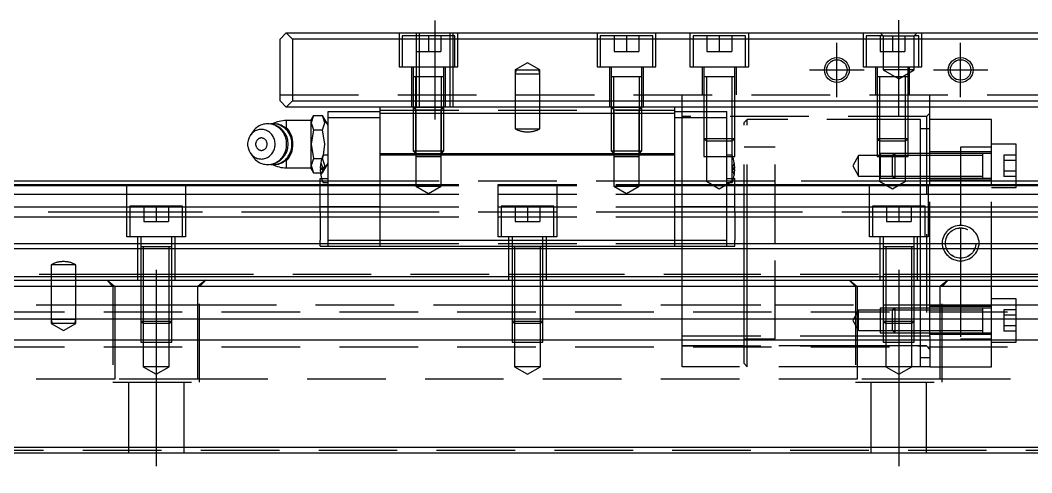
# Model space of a CAD drawing. Extents: x -11 to 991, y -337 to 120.
# Drawn here: x 238 to 401.5, y -313.3 to -240.1 of the extents above; entities that cross this region are included whole.
import ezdxf

# ---------------------------------------------------------------- set-up
doc = ezdxf.new("R2010")
doc.units = 0
doc.linetypes.add('CENTER', pattern=[50.8, 31.75, -6.35, 6.35, -6.35])
doc.linetypes.add('DASHED', pattern=[19.05, 12.7, -6.35])
doc.layers.get('0').update_dxf_attribs({"linetype": 'CONTINUOUS'})
doc.layers.add('CENTER', color=1, linetype='CENTER')

msp = doc.modelspace()

# ---------------------------------------------------------------- linework, layer by layer
at = {"color": 7, "linetype": 'CONTINUOUS'}
for p, q in [((281, -242.12), (280, -243.12)), ((280, -253.12), (280, -243.12)), ((281, -242.12), (479, -242.12)), ((282, -243.12), (281, -242.12)), ((282, -243.12), (282, -253.12)), ((478, -243.12), (282, -243.12)), ((306.5, -249.22), (301.5, -249.22)), ((381.5, -249.22), (376.5, -249.22)), ((280, -253.12), (281, -254.12)), ((281, -254.12), (282, -253.12)), ((282, -253.12), (478, -253.12)), ((479, -254.12), (281, -254.12)), ((287.77, -255.82), (287.77, -254.82)), ((287.77, -254.82), (296.2, -254.82)), ((296.2, -255.12), (296.2, -254.12)), ((343.8, -255.12), (343.8, -254.12)), ((343.8, -254.82), (352.23, -254.82)), ((345, -254.82), (345, -254.12)), ((352.23, -255.82), (352.23, -254.82)), ((385, -266.62), (385, -254.12)), ((285.04, -256.27), (281.04, -256.27)), ((281.04, -257.51), (281.04, -256.27)), ((285.4, -255.5), (285.04, -256.12)), ((285.4, -255.5), (285.04, -256.66)), ((285.04, -256.66), (285.04, -256.12)), ((285.04, -260.12), (285.04, -256.66)), ((285.04, -256.66), (285.4, -257.81)), ((285.4, -255.5), (285.4, -255.5)), ((285.4, -255.5), (286.87, -255.5)), ((287.22, -256.12), (286.87, -255.5)), ((287.22, -256.66), (286.87, -255.5)), ((286.87, -257.81), (287.22, -256.66)), ((287.77, -257.06), (287.22, -256.12)), ((287.77, -275.62), (287.77, -255.82)), ((287.77, -255.82), (296.2, -255.82)), ((296.2, -255.12), (343.8, -255.12)), ((296.2, -261.62), (296.2, -255.12)), ((343.8, -261.62), (343.8, -255.12)), ((343.8, -255.82), (352.23, -255.82)), ((352.23, -275.62), (352.23, -255.82)), ((395, -256.12), (385, -256.12)), ((395, -266.62), (395, -256.12)), ((275.56, -258.16), (275.2, -258.7)), ((275.56, -258.28), (275.43, -258.41)), ((275.71, -257.96), (275.56, -258.16)), ((275.69, -258.17), (275.56, -258.28)), ((275.84, -258.07), (275.69, -258.17)), ((275.88, -257.77), (275.71, -257.96)), ((275.99, -257.98), (275.84, -258.07)), ((276.05, -257.6), (275.88, -257.77)), ((276.15, -257.9), (275.99, -257.98)), ((276.24, -257.44), (276.05, -257.6)), ((276.31, -257.83), (276.15, -257.9)), ((276.44, -257.3), (276.24, -257.44)), ((276.48, -257.78), (276.31, -257.83)), ((276.64, -257.17), (276.44, -257.3)), ((276.65, -257.75), (276.48, -257.78)), ((276.86, -257.07), (276.64, -257.17)), ((276.82, -257.73), (276.65, -257.75)), ((277, -257.72), (276.82, -257.73)), ((277.08, -256.98), (276.86, -257.07)), ((277.17, -257.73), (277, -257.72)), ((277.31, -256.91), (277.08, -256.98)), ((277.34, -257.75), (277.17, -257.73)), ((277.55, -256.86), (277.31, -256.91)), ((277.51, -257.79), (277.34, -257.75)), ((277.68, -257.84), (277.51, -257.79)), ((277.78, -256.83), (277.55, -256.86)), ((277.84, -257.91), (277.68, -257.84)), ((278.02, -256.82), (277.78, -256.83)), ((278, -257.99), (277.84, -257.91)), ((278.15, -258.08), (278, -257.99)), ((278.26, -256.83), (278.02, -256.82)), ((278.29, -258.18), (278.15, -258.08)), ((278.5, -256.86), (278.26, -256.83)), ((278.43, -258.3), (278.29, -258.18)), ((278.56, -258.43), (278.43, -258.3)), ((278.88, -256.82), (278.47, -256.85)), ((278.73, -256.91), (278.5, -256.86)), ((278.96, -256.98), (278.73, -256.91)), ((279.12, -256.83), (278.88, -256.82)), ((279.03, -256.82), (278.88, -256.82)), ((279.19, -257.07), (278.96, -256.98)), ((279.27, -256.83), (279.03, -256.82)), ((279.36, -256.86), (279.12, -256.83)), ((279.4, -257.18), (279.19, -257.07)), ((279.51, -256.86), (279.27, -256.83)), ((279.59, -256.91), (279.36, -256.86)), ((279.61, -257.31), (279.4, -257.18)), ((279.74, -256.91), (279.51, -256.86)), ((279.82, -256.98), (279.59, -256.91)), ((279.81, -257.45), (279.61, -257.31)), ((279.97, -256.98), (279.74, -256.91)), ((280, -257.61), (279.81, -257.45)), ((280.04, -257.07), (279.82, -256.98)), ((280.2, -257.07), (279.97, -256.98)), ((280.17, -257.79), (280, -257.61)), ((280.26, -257.18), (280.04, -257.07)), ((280.34, -257.98), (280.17, -257.79)), ((280.42, -257.18), (280.2, -257.07)), ((280.47, -257.31), (280.26, -257.18)), ((280.28, -257.11), (281.04, -257.51)), ((280.49, -258.18), (280.34, -257.98)), ((280.62, -257.31), (280.42, -257.18)), ((280.67, -257.45), (280.47, -257.31)), ((280.62, -258.4), (280.49, -258.18)), ((280.82, -257.45), (280.62, -257.31)), ((280.86, -257.61), (280.67, -257.45)), ((281.01, -257.61), (280.82, -257.45)), ((281.03, -257.79), (280.86, -257.61)), ((281.19, -257.79), (281.01, -257.61)), ((281.2, -257.98), (281.03, -257.79)), ((281.35, -257.98), (281.19, -257.79)), ((281.34, -258.18), (281.2, -257.98)), ((281.48, -258.4), (281.34, -258.18)), ((281.5, -258.18), (281.35, -257.98)), ((281.63, -258.4), (281.5, -258.18)), ((285.4, -257.81), (285.04, -260.12)), ((285.4, -257.81), (286.87, -257.81)), ((287.22, -260.12), (286.87, -257.81)), ((274.8, -259.74), (274.77, -259.93)), ((274.77, -259.93), (274.77, -260.12)), ((274.83, -259.55), (274.8, -259.74)), ((274.88, -259.37), (274.83, -259.55)), ((274.94, -259.19), (274.88, -259.37)), ((275.02, -259.02), (274.94, -259.19)), ((275.1, -258.85), (275.02, -259.02)), ((275.2, -258.7), (275.1, -258.85)), ((275.31, -258.55), (275.2, -258.7)), ((275.43, -258.41), (275.31, -258.55)), ((276.09, -259.86), (276.08, -259.95)), ((276.12, -259.78), (276.09, -259.86)), ((276.15, -259.7), (276.12, -259.78)), ((276.19, -259.62), (276.15, -259.7)), ((276.23, -259.55), (276.19, -259.62)), ((276.28, -259.48), (276.23, -259.55)), ((276.33, -259.41), (276.28, -259.48)), ((276.39, -259.35), (276.33, -259.41)), ((276.46, -259.3), (276.39, -259.35)), ((276.52, -259.25), (276.46, -259.3)), ((276.59, -259.21), (276.52, -259.25)), ((276.67, -259.18), (276.59, -259.21)), ((276.75, -259.15), (276.67, -259.18)), ((276.82, -259.14), (276.75, -259.15)), ((276.9, -259.12), (276.82, -259.14)), ((276.99, -259.12), (276.9, -259.12)), ((277.07, -259.12), (276.99, -259.12)), ((277.15, -259.14), (277.07, -259.12)), ((277.22, -259.15), (277.15, -259.14)), ((277.3, -259.18), (277.22, -259.15)), ((277.38, -259.21), (277.3, -259.18)), ((277.45, -259.25), (277.38, -259.21)), ((277.52, -259.3), (277.45, -259.25)), ((277.58, -259.35), (277.52, -259.3)), ((277.64, -259.41), (277.58, -259.35)), ((277.69, -259.48), (277.64, -259.41)), ((277.74, -259.55), (277.69, -259.48)), ((277.79, -259.62), (277.74, -259.55)), ((277.82, -259.7), (277.79, -259.62)), ((277.85, -259.78), (277.82, -259.7)), ((277.88, -259.86), (277.85, -259.78)), ((277.9, -259.95), (277.88, -259.86)), ((278.67, -258.57), (278.56, -258.43)), ((278.78, -258.71), (278.67, -258.57)), ((278.88, -258.87), (278.78, -258.71)), ((278.96, -259.03), (278.88, -258.87)), ((279.03, -259.2), (278.96, -259.03)), ((279.09, -259.38), (279.03, -259.2)), ((279.14, -259.56), (279.09, -259.38)), ((279.18, -259.75), (279.14, -259.56)), ((279.2, -259.93), (279.18, -259.75)), ((279.2, -260.12), (279.2, -259.93)), ((280.74, -258.62), (280.62, -258.4)), ((280.84, -258.86), (280.74, -258.62)), ((280.92, -259.1), (280.84, -258.86)), ((280.98, -259.35), (280.92, -259.1)), ((281.03, -259.6), (280.98, -259.35)), ((281.06, -259.86), (281.03, -259.6)), ((281.07, -260.12), (281.06, -259.86)), ((281.59, -258.62), (281.48, -258.4)), ((281.69, -258.86), (281.59, -258.62)), ((281.75, -258.62), (281.63, -258.4)), ((281.78, -259.1), (281.69, -258.86)), ((281.85, -258.86), (281.75, -258.62)), ((281.84, -259.35), (281.78, -259.1)), ((281.89, -259.6), (281.84, -259.35)), ((281.93, -259.1), (281.85, -258.86)), ((281.92, -259.86), (281.89, -259.6)), ((281.93, -260.12), (281.92, -259.86)), ((282, -259.35), (281.93, -259.1)), ((282.04, -259.6), (282, -259.35)), ((282.07, -259.86), (282.04, -259.6)), ((282.08, -260.12), (282.07, -259.86)), ((274.77, -260.12), (274.77, -260.31)), ((274.77, -260.31), (274.8, -260.5)), ((274.8, -260.5), (274.83, -260.69)), ((274.83, -260.69), (274.88, -260.87)), ((274.88, -260.87), (274.94, -261.05)), ((274.94, -261.05), (275.02, -261.22)), ((275.02, -261.22), (275.1, -261.39)), ((275.1, -261.39), (275.2, -261.54)), ((275.2, -261.54), (275.31, -261.69)), ((275.2, -261.54), (275.56, -262.08)), ((276.08, -259.95), (276.06, -260.03)), ((276.06, -260.03), (276.06, -260.12)), ((276.06, -260.12), (276.06, -260.21)), ((276.06, -260.21), (276.08, -260.29)), ((276.08, -260.29), (276.09, -260.38)), ((276.09, -260.38), (276.12, -260.46)), ((276.12, -260.46), (276.15, -260.54)), ((276.15, -260.54), (276.19, -260.62)), ((276.19, -260.62), (276.23, -260.69)), ((276.23, -260.69), (276.28, -260.76)), ((276.28, -260.76), (276.33, -260.83)), ((276.33, -260.83), (276.39, -260.89)), ((276.39, -260.89), (276.46, -260.94)), ((276.46, -260.94), (276.52, -260.99)), ((276.52, -260.99), (276.59, -261.03)), ((276.59, -261.03), (276.67, -261.06)), ((276.67, -261.06), (276.75, -261.09)), ((276.75, -261.09), (276.82, -261.1)), ((276.82, -261.1), (276.9, -261.12)), ((276.9, -261.12), (276.99, -261.12)), ((276.99, -261.12), (277.07, -261.12)), ((277.07, -261.12), (277.15, -261.1)), ((277.15, -261.1), (277.22, -261.09)), ((277.22, -261.09), (277.3, -261.06)), ((277.3, -261.06), (277.38, -261.03)), ((277.38, -261.03), (277.45, -260.99)), ((277.45, -260.99), (277.52, -260.94)), ((277.52, -260.94), (277.58, -260.89)), ((277.58, -260.89), (277.64, -260.83)), ((277.64, -260.83), (277.69, -260.76)), ((277.69, -260.76), (277.74, -260.69)), ((277.74, -260.69), (277.79, -260.62)), ((277.79, -260.62), (277.82, -260.54)), ((277.82, -260.54), (277.85, -260.46)), ((277.85, -260.46), (277.88, -260.38)), ((277.88, -260.38), (277.9, -260.29)), ((277.91, -260.03), (277.9, -259.95)), ((277.9, -260.29), (277.91, -260.21)), ((277.91, -260.12), (277.91, -260.03)), ((277.91, -260.21), (277.91, -260.12)), ((278.67, -261.67), (278.78, -261.53)), ((278.78, -261.53), (278.88, -261.37)), ((278.88, -261.37), (278.96, -261.21)), ((278.96, -261.21), (279.03, -261.04)), ((279.03, -261.04), (279.09, -260.86)), ((279.09, -260.86), (279.14, -260.68)), ((279.14, -260.68), (279.18, -260.49)), ((279.18, -260.49), (279.2, -260.31)), ((279.2, -260.31), (279.2, -260.12)), ((280.74, -261.62), (280.84, -261.38)), ((280.84, -261.38), (280.92, -261.14)), ((280.92, -261.14), (280.98, -260.89)), ((280.98, -260.89), (281.03, -260.64)), ((281.03, -260.64), (281.06, -260.38)), ((281.06, -260.38), (281.07, -260.12)), ((281.59, -261.62), (281.69, -261.38)), ((281.69, -261.38), (281.78, -261.14)), ((281.75, -261.62), (281.85, -261.38)), ((281.78, -261.14), (281.84, -260.89)), ((281.84, -260.89), (281.89, -260.64)), ((281.85, -261.38), (281.93, -261.14)), ((281.89, -260.64), (281.92, -260.38)), ((281.92, -260.38), (281.93, -260.12)), ((281.93, -261.14), (282, -260.89)), ((282, -260.89), (282.04, -260.64)), ((282.04, -260.64), (282.07, -260.38)), ((282.07, -260.38), (282.08, -260.12)), ((285.04, -263.58), (285.04, -260.12)), ((285.04, -260.12), (285.4, -262.43)), ((287, -261.92), (287.22, -260.12)), ((399, -260.12), (395, -260.12)), ((399, -266.62), (399, -260.12)), ((275.31, -261.69), (275.43, -261.83)), ((275.43, -261.83), (275.56, -261.96)), ((275.56, -261.96), (275.69, -262.07)), ((275.56, -262.08), (275.71, -262.28)), ((275.69, -262.07), (275.84, -262.17)), ((275.71, -262.28), (275.88, -262.47)), ((275.84, -262.17), (275.99, -262.26)), ((275.88, -262.47), (276.05, -262.64)), ((275.99, -262.26), (276.15, -262.34)), ((276.05, -262.64), (276.24, -262.8)), ((276.15, -262.34), (276.31, -262.41)), ((276.24, -262.8), (276.44, -262.94)), ((276.31, -262.41), (276.48, -262.46)), ((276.44, -262.94), (276.64, -263.07)), ((276.48, -262.46), (276.65, -262.49)), ((276.64, -263.07), (276.86, -263.17)), ((276.65, -262.49), (276.82, -262.51)), ((276.82, -262.51), (277, -262.52)), ((276.86, -263.17), (277.08, -263.26)), ((277, -262.52), (277.17, -262.51)), ((277.17, -262.51), (277.34, -262.49)), ((277.34, -262.49), (277.51, -262.45)), ((277.51, -262.45), (277.68, -262.4)), ((277.68, -262.4), (277.84, -262.33)), ((277.84, -262.33), (278, -262.25)), ((278, -262.25), (278.15, -262.16)), ((278.15, -262.16), (278.29, -262.06)), ((278.29, -262.06), (278.43, -261.94)), ((278.43, -261.94), (278.56, -261.81)), ((278.56, -261.81), (278.67, -261.67)), ((278.96, -263.26), (279.19, -263.17)), ((279.19, -263.17), (279.4, -263.06)), ((279.4, -263.06), (279.61, -262.93)), ((279.61, -262.93), (279.81, -262.79)), ((279.81, -262.79), (280, -262.63)), ((279.82, -263.26), (280.04, -263.17)), ((279.97, -263.26), (280.2, -263.17)), ((280, -262.63), (280.17, -262.45)), ((280.04, -263.17), (280.26, -263.06)), ((280.17, -262.45), (280.34, -262.26)), ((280.2, -263.17), (280.42, -263.06)), ((280.26, -263.06), (280.47, -262.93)), ((281.04, -262.73), (280.28, -263.13)), ((280.34, -262.26), (280.49, -262.06)), ((280.42, -263.06), (280.62, -262.93)), ((280.47, -262.93), (280.67, -262.79)), ((280.49, -262.06), (280.62, -261.84)), ((280.62, -261.84), (280.74, -261.62)), ((280.62, -262.93), (280.82, -262.79)), ((280.67, -262.79), (280.86, -262.63)), ((280.82, -262.79), (281.01, -262.63)), ((280.86, -262.63), (281.03, -262.45)), ((281.01, -262.63), (281.19, -262.45)), ((281.03, -262.45), (281.2, -262.26)), ((281.04, -263.97), (281.04, -262.73)), ((281.19, -262.45), (281.35, -262.26)), ((281.2, -262.26), (281.34, -262.06)), ((281.34, -262.06), (281.48, -261.84)), ((281.35, -262.26), (281.5, -262.06)), ((281.48, -261.84), (281.59, -261.62)), ((281.5, -262.06), (281.63, -261.84)), ((281.63, -261.84), (281.75, -261.62)), ((285.4, -262.43), (285.04, -263.58)), ((285.4, -262.43), (286.74, -262.43)), ((287.77, -261.92), (286.99, -261.92)), ((296.2, -261.87), (296.2, -261.62)), ((296.2, -261.62), (343.8, -261.62)), ((296.2, -275.62), (296.2, -261.87)), ((296.2, -261.87), (343.8, -261.87)), ((343.8, -261.87), (343.8, -261.62)), ((343.8, -275.62), (343.8, -261.87)), ((353.01, -261.92), (352.23, -261.92)), ((393.6, -263.62), (393.6, -261.62)), ((393.6, -261.97), (393.6, -261.62)), ((277.08, -263.26), (277.31, -263.33)), ((277.31, -263.33), (277.55, -263.38)), ((277.55, -263.38), (277.78, -263.41)), ((277.78, -263.41), (278.02, -263.42)), ((278.02, -263.42), (278.26, -263.41)), ((278.26, -263.41), (278.5, -263.38)), ((278.47, -263.39), (278.88, -263.42)), ((278.5, -263.38), (278.73, -263.33)), ((278.73, -263.33), (278.96, -263.26)), ((278.88, -263.42), (279.12, -263.41)), ((278.88, -263.42), (279.03, -263.42)), ((279.03, -263.42), (279.27, -263.41)), ((279.12, -263.41), (279.36, -263.38)), ((279.27, -263.41), (279.51, -263.38)), ((279.36, -263.38), (279.59, -263.33)), ((279.51, -263.38), (279.74, -263.33)), ((279.59, -263.33), (279.82, -263.26)), ((279.74, -263.33), (279.97, -263.26)), ((281.04, -263.97), (285.04, -263.97)), ((285.04, -264.12), (285.04, -263.58)), ((285.04, -263.58), (285.4, -264.74)), ((285.04, -264.12), (285.4, -264.74)), ((285.4, -264.74), (285.4, -264.74)), ((285.4, -264.74), (286.53, -264.74)), ((286.5, -264.02), (286.58, -264.02)), ((286.58, -264.22), (286.5, -264.22)), ((286.58, -264.02), (286.58, -264.22)), ((353.42, -264.22), (353.42, -264.02)), ((353.42, -264.02), (353.5, -264.02)), ((353.5, -264.22), (353.42, -264.22)), ((286.5, -266.12), (28, -266.12)), ((286.5, -268.29), (286.5, -265.69)), ((286.5, -265.69), (286.71, -265.69)), ((286.99, -266.32), (287.77, -266.32)), ((352.23, -266.32), (353.01, -266.32)), ((353.29, -265.69), (353.5, -265.69)), ((353.5, -268.29), (353.5, -265.69)), ((393.6, -265.62), (393.6, -265.27)), ((406.5, -266.12), (399, -266.12)), ((0, -266.62), (286.5, -266.62)), ((0, -266.78), (286.5, -266.78)), ((353.5, -266.62), (406.5, -266.62)), ((353.5, -266.78), (406.5, -266.78)), ((0, -268.18), (286.5, -268.18)), ((286.5, -270.2), (286.5, -268.29)), ((353.5, -268.18), (406.5, -268.18)), ((353.5, -270.2), (353.5, -268.29)), ((0, -270.26), (286.5, -270.26)), ((286.5, -270.2), (287.77, -270.2)), ((286.5, -271.05), (286.5, -270.2)), ((286.5, -271.05), (286.5, -275.66)), ((286.5, -271.05), (287.77, -271.05)), ((352.23, -270.2), (353.5, -270.2)), ((352.23, -271.05), (353.5, -271.05)), ((353.5, -271.05), (353.5, -270.2)), ((353.5, -270.26), (406.5, -270.26)), ((353.5, -271.05), (353.5, -275.66)), ((0, -271.88), (286.5, -271.88)), ((353.5, -271.88), (406.5, -271.88)), ((0, -276.17), (286.5, -276.17)), ((286.5, -276.62), (286.5, -275.66)), ((287.77, -276.62), (287.77, -275.62)), ((287.77, -275.62), (296.2, -275.62)), ((296.2, -276.62), (296.2, -275.62)), ((296.2, -275.62), (343.8, -275.62)), ((343.8, -275.62), (352.23, -275.62)), ((343.8, -276.62), (343.8, -275.62)), ((352.23, -276.62), (352.23, -275.62)), ((353.5, -276.62), (353.5, -275.66)), ((353.5, -276.17), (406.5, -276.17)), ((0, -277.02), (760, -277.02)), ((286.5, -276.62), (287.77, -276.62)), ((287.77, -276.62), (296.2, -276.62)), ((296.2, -276.62), (343.8, -276.62)), ((322.5, -276.72), (317.5, -276.72)), ((343.8, -276.62), (352.23, -276.62)), ((352.23, -276.62), (353.5, -276.62)), ((382.5, -276.72), (377.5, -276.72)), ((382.5, -276.72), (377.5, -276.72)), ((0, -281.52), (760, -281.52)), ((1, -282.12), (759, -282.12)), ((758, -283.12), (2, -283.12)), ((393.6, -288.62), (393.6, -286.62)), ((393.6, -286.97), (393.6, -286.62)), ((758, -288.42), (2, -288.42)), ((393.6, -290.62), (393.6, -290.27)), ((758, -291.82), (2, -291.82)), ((759, -310.12), (1, -310.12)), ((2, -309.12), (758, -309.12))]:
    msp.add_line(p, q, dxfattribs=at)
at = {"color": 3, "linetype": 'DASHED'}
for p, q in [((299.25, -242.12), (299.25, -247.62)), ((299.75, -242.62), (299.75, -247.62)), ((308.25, -242.62), (299.75, -242.62)), ((302, -242.12), (302, -242.62)), ((302, -242.62), (302, -245.12)), ((302.5, -242.12), (302.5, -254.12)), ((304, -242.62), (304, -245.12)), ((306, -242.62), (306, -245.12)), ((307.5, -254.12), (307.5, -242.12)), ((308, -242.62), (308, -242.12)), ((308, -247.62), (308, -242.62)), ((308.25, -247.62), (308.25, -242.62)), ((308.75, -247.62), (308.75, -242.12)), ((331.25, -242.12), (331.25, -247.62)), ((331.75, -242.62), (331.75, -247.62)), ((340.25, -242.62), (331.75, -242.62)), ((334, -242.62), (334, -245.12)), ((336, -242.62), (336, -245.12)), ((338, -242.62), (338, -245.12)), ((340.25, -247.62), (340.25, -242.62)), ((340.75, -247.62), (340.75, -242.12)), ((346.25, -242.12), (346.25, -247.62)), ((346.75, -242.62), (346.75, -247.62)), ((355.25, -242.62), (346.75, -242.62)), ((349, -242.62), (349, -245.12)), ((351, -242.62), (351, -245.12)), ((353, -242.62), (353, -245.12)), ((355.25, -247.62), (355.25, -242.62)), ((355.75, -247.62), (355.75, -242.12)), ((374.25, -242.12), (374.25, -247.62)), ((374.75, -242.62), (374.75, -247.62)), ((377.5, -242.62), (374.75, -242.62)), ((377, -242.12), (377.5, -242.62)), ((377, -242.62), (377, -245.12)), ((377.5, -242.62), (377.5, -248.12)), ((377.5, -242.62), (382.5, -242.62)), ((379, -242.62), (379, -245.12)), ((381, -242.62), (381, -245.12)), ((382.5, -242.62), (383, -242.12)), ((382.5, -248.12), (382.5, -242.62)), ((383.25, -242.62), (382.5, -242.62)), ((383.25, -247.62), (383.25, -242.62)), ((383.75, -247.62), (383.75, -242.12)), ((302, -245.12), (302, -247.62)), ((302, -245.12), (304, -245.12)), ((304, -245.12), (306, -245.12)), ((334, -245.12), (336, -245.12)), ((336, -245.12), (338, -245.12)), ((349, -245.12), (351, -245.12)), ((351, -245.12), (353, -245.12)), ((377, -245.12), (379, -245.12)), ((379, -245.12), (381, -245.12)), ((299.25, -247.62), (308.75, -247.62)), ((301.25, -247.62), (301.25, -254.12)), ((301.5, -247.62), (301.5, -249.22)), ((302, -247.62), (302, -249.22)), ((306.5, -249.22), (306.5, -247.62)), ((306.75, -254.12), (306.75, -247.62)), ((308, -254.12), (308, -247.62)), ((320, -246.97), (318, -248.12)), ((318, -248.12), (318, -248.75)), ((318.17, -248.12), (318, -248.75)), ((318, -248.12), (320, -248.12)), ((322, -248.12), (320, -246.97)), ((320, -248.12), (322, -248.12)), ((322, -248.75), (321.83, -248.12)), ((322, -248.75), (322, -248.12)), ((331.25, -247.62), (340.75, -247.62)), ((333.25, -247.62), (333.25, -254.12)), ((333.5, -247.62), (333.5, -249.22)), ((338.5, -249.22), (338.5, -247.62)), ((338.75, -254.12), (338.75, -247.62)), ((346.25, -247.62), (355.75, -247.62)), ((348.25, -247.62), (348.25, -252.12)), ((348.5, -247.62), (348.5, -249.22)), ((353.5, -249.22), (353.5, -247.62)), ((353.75, -252.12), (353.75, -247.62)), ((374.25, -247.62), (383.75, -247.62)), ((376.25, -247.62), (376.25, -252.12)), ((376.5, -247.62), (376.5, -249.22)), ((377.5, -248.12), (380, -249.56)), ((382.5, -248.12), (377.5, -248.12)), ((380, -249.56), (382.5, -248.12)), ((381.5, -249.22), (381.5, -247.62)), ((381.75, -252.12), (381.75, -247.62)), ((301.5, -249.22), (301.5, -249.23)), ((301.5, -249.22), (301.5, -254.12)), ((301.5, -249.22), (301.5, -249.22)), ((306.5, -249.22), (301.5, -249.22)), ((301.9, -249.22), (301.9, -254.12)), ((302, -249.22), (302, -254.12)), ((306.1, -254.12), (306.1, -249.22)), ((306.5, -249.23), (306.5, -249.22)), ((306.5, -249.22), (306.5, -249.22)), ((306.5, -254.12), (306.5, -249.22)), ((318, -248.75), (318, -254.12)), ((318, -248.75), (322, -248.75)), ((322, -254.12), (322, -248.75)), ((333.5, -249.22), (333.5, -249.23)), ((333.5, -249.22), (333.5, -254.12)), ((333.5, -249.22), (333.5, -249.22)), ((338.5, -249.22), (333.5, -249.22)), ((338.5, -249.22), (333.5, -249.22)), ((338.5, -249.22), (333.5, -249.22)), ((333.9, -249.22), (333.9, -254.12)), ((338.1, -254.12), (338.1, -249.22)), ((338.5, -249.23), (338.5, -249.22)), ((338.5, -249.22), (338.5, -249.22)), ((338.5, -254.12), (338.5, -249.22)), ((348.5, -249.22), (348.5, -252.12)), ((348.5, -249.22), (348.5, -249.22)), ((348.5, -249.22), (348.5, -249.23)), ((353.5, -249.22), (348.5, -249.22)), ((353.5, -249.22), (348.5, -249.22)), ((348.9, -249.22), (348.9, -252.12)), ((353.1, -252.12), (353.1, -249.22)), ((353.5, -249.22), (353.5, -249.22)), ((353.5, -252.12), (353.5, -249.22)), ((353.5, -249.23), (353.5, -249.22)), ((376.5, -249.22), (376.5, -252.12)), ((376.5, -249.22), (376.5, -249.22)), ((376.5, -249.22), (376.5, -249.23)), ((381.5, -249.22), (376.5, -249.22)), ((376.9, -249.22), (376.9, -252.12)), ((381.1, -252.12), (381.1, -249.22)), ((381.5, -249.22), (381.5, -249.22)), ((381.5, -252.12), (381.5, -249.22)), ((381.5, -249.23), (381.5, -249.22)), ((280, -252.12), (480, -252.12)), ((345, -254.12), (345, -252.12)), ((348.5, -252.12), (348.5, -254.12)), ((348.5, -252.12), (348.5, -254.12)), ((348.9, -252.12), (348.9, -254.12)), ((353.1, -259.62), (353.1, -252.12)), ((353.5, -259.22), (353.5, -252.12)), ((353.5, -259.22), (353.5, -252.12)), ((376.5, -252.12), (376.5, -259.22)), ((376.5, -252.12), (376.5, -259.22)), ((376.9, -252.12), (376.9, -259.62)), ((381.1, -254.12), (381.1, -252.12)), ((381.5, -254.12), (381.5, -252.12)), ((381.5, -254.12), (381.5, -252.12)), ((385, -254.12), (385, -252.12)), ((296.2, -254.62), (343.8, -254.62)), ((301.5, -254.12), (301.94, -254.56)), ((301.5, -254.12), (301.5, -261.22)), ((301.5, -254.12), (306.5, -254.12)), ((301.9, -254.12), (301.9, -261.62)), ((301.94, -254.56), (301.94, -262.12)), ((301.94, -254.56), (306.06, -254.56)), ((306.06, -254.56), (306.5, -254.12)), ((306.06, -262.12), (306.06, -254.56)), ((306.1, -261.62), (306.1, -254.12)), ((306.5, -261.22), (306.5, -254.12)), ((318, -254.12), (318, -257.62)), ((322, -257.62), (322, -254.12)), ((333.5, -254.12), (333.94, -254.56)), ((333.5, -254.12), (333.5, -261.22)), ((333.5, -254.12), (338.5, -254.12)), ((333.9, -254.12), (333.9, -261.62)), ((333.94, -254.56), (333.94, -262.12)), ((333.94, -254.56), (338.06, -254.56)), ((338.06, -254.56), (338.5, -254.12)), ((338.06, -262.12), (338.06, -254.56)), ((338.1, -261.62), (338.1, -254.12)), ((338.5, -261.22), (338.5, -254.12)), ((345, -266.62), (345, -254.82)), ((348.5, -254.12), (348.5, -254.82)), ((348.5, -254.12), (348.5, -254.82)), ((348.5, -254.82), (348.5, -259.22)), ((348.5, -254.82), (348.5, -259.22)), ((348.9, -254.12), (348.9, -254.82)), ((348.9, -254.82), (348.9, -259.62)), ((381.1, -259.62), (381.1, -254.12)), ((381.5, -259.22), (381.5, -254.12)), ((381.5, -259.22), (381.5, -254.12)), ((285.04, -256.66), (285.4, -255.5)), ((286.87, -255.5), (287.22, -256.66)), ((384.5, -255.62), (345, -255.62)), ((355.5, -256.12), (355, -256.62)), ((355, -276.12), (355, -256.62)), ((381.1, -256.12), (355.5, -256.12)), ((355.5, -276.12), (355.5, -256.12)), ((381.5, -256.12), (381.1, -256.12)), ((383.5, -256.12), (381.5, -256.12)), ((383.5, -261.62), (383.5, -256.12)), ((385, -255.12), (384.5, -255.62)), ((384.5, -255.62), (384.5, -292.74)), ((318, -257.62), (322, -257.62)), ((319.94, -258.12), (320.06, -258.12)), ((385, -257.62), (383.5, -257.62)), ((348.5, -259.22), (348.9, -259.62)), ((348.5, -259.22), (348.5, -262.12)), ((348.5, -259.22), (353.5, -259.22)), ((348.9, -259.62), (348.9, -262.12)), ((353.1, -259.62), (348.9, -259.62)), ((353.1, -259.62), (353.5, -259.22)), ((353.1, -262.12), (353.1, -259.62)), ((353.5, -262.12), (353.5, -259.22)), ((376.5, -259.22), (376.9, -259.62)), ((376.5, -259.22), (376.5, -262.12)), ((376.5, -259.22), (381.5, -259.22)), ((376.9, -259.62), (376.9, -262.12)), ((381.1, -259.62), (376.9, -259.62)), ((381.1, -259.62), (381.5, -259.22)), ((381.1, -262.12), (381.1, -259.62)), ((381.5, -262.12), (381.5, -259.22)), ((301.5, -261.22), (301.9, -261.62)), ((301.5, -261.22), (306.5, -261.22)), ((306.1, -261.62), (306.5, -261.22)), ((333.5, -261.22), (333.9, -261.62)), ((333.5, -261.22), (338.5, -261.22)), ((338.1, -261.62), (338.5, -261.22)), ((360, -260.62), (355, -260.62)), ((360, -276.12), (360, -260.62)), ((395, -261.37), (385, -261.37)), ((395, -260.62), (390, -260.62)), ((390, -260.62), (390, -273.66)), ((286.58, -263.12), (286.9, -264.02)), ((286.58, -263.12), (286.58, -263.12)), ((286.58, -263.12), (286.58, -263.12)), ((286.58, -263.12), (286.58, -263.12)), ((286.58, -263.12), (286.58, -263.12)), ((286.74, -262.43), (286.87, -262.43)), ((286.87, -262.43), (287, -261.92)), ((287.22, -263.58), (286.87, -262.43)), ((287.22, -264.12), (287.77, -263.18)), ((301.93, -262.12), (301.93, -266.92)), ((301.93, -262.12), (306.07, -262.12)), ((306.07, -266.92), (306.07, -262.12)), ((333.93, -262.12), (333.93, -266.92)), ((333.93, -262.12), (338.07, -262.12)), ((338.07, -266.92), (338.07, -262.12)), ((348.5, -262.12), (353.5, -262.12)), ((348.9, -262.12), (348.9, -266.12)), ((353.1, -266.12), (353.1, -262.12)), ((353.42, -263.12), (353.1, -264.02)), ((353.42, -263.12), (353.42, -263.12)), ((353.42, -263.12), (353.42, -263.12)), ((373.5, -261.97), (372.55, -263.62)), ((377, -261.97), (373.5, -261.97)), ((373.5, -265.27), (373.5, -261.97)), ((376.5, -262.12), (381.5, -262.12)), ((376.9, -262.12), (376.9, -266.12)), ((379.35, -261.62), (377, -261.62)), ((377, -261.62), (377, -265.62)), ((379, -261.97), (377, -261.97)), ((379.35, -261.62), (379, -261.97)), ((381.5, -261.97), (379, -261.97)), ((379, -262.12), (379, -261.97)), ((379, -265.27), (379, -262.12)), ((381.5, -261.62), (379.35, -261.62)), ((381.5, -261.62), (379.35, -261.62)), ((379.35, -261.62), (379.35, -262.12)), ((379.35, -262.12), (379.35, -265.62)), ((381.1, -266.12), (381.1, -262.12)), ((385, -261.62), (381.5, -261.62)), ((385, -261.62), (381.5, -261.62)), ((385, -261.97), (381.5, -261.97)), ((383.5, -261.97), (383.5, -261.62)), ((383.5, -265.27), (383.5, -261.97)), ((393.6, -261.62), (385, -261.62)), ((393.6, -261.97), (385, -261.97)), ((395, -261.62), (393.59, -261.62)), ((393.6, -265.62), (393.6, -261.62)), ((393.6, -265.27), (393.6, -261.97)), ((399, -261.89), (397, -261.89)), ((397, -261.89), (397, -262.75)), ((399, -262.75), (397, -262.75)), ((397, -262.75), (397, -264.49)), ((285.4, -264.74), (285.04, -263.58)), ((286.53, -264.74), (286.87, -264.74)), ((286.9, -264.02), (286.58, -264.02)), ((286.9, -264.22), (286.58, -265.12)), ((286.9, -264.22), (286.58, -264.22)), ((287.22, -263.58), (286.87, -264.74)), ((286.87, -264.74), (287.22, -263.58)), ((286.87, -264.74), (287.22, -264.12)), ((286.9, -264.02), (286.94, -264.12)), ((286.9, -264.22), (286.94, -264.12)), ((353.1, -264.02), (353.06, -264.12)), ((353.1, -264.22), (353.06, -264.12)), ((353.42, -264.02), (353.1, -264.02)), ((353.1, -264.22), (353.42, -265.12)), ((353.42, -264.22), (353.1, -264.22)), ((372.55, -263.62), (373.5, -265.27)), ((399, -264.49), (397, -264.49)), ((397, -264.49), (397, -265.35)), ((286.84, -266.12), (286.5, -266.12)), ((286.58, -265.12), (286.58, -265.12)), ((286.58, -265.12), (286.58, -265.12)), ((286.71, -265.69), (287.77, -265.69)), ((287.77, -266.12), (286.84, -266.12)), ((296.2, -266.12), (287.77, -266.12)), ((343.8, -266.12), (296.2, -266.12)), ((345, -266.12), (343.8, -266.12)), ((348.9, -266.12), (345, -266.12)), ((348.9, -266.12), (351, -267.33)), ((353.1, -266.12), (348.9, -266.12)), ((351, -267.33), (353.1, -266.12)), ((352.23, -265.69), (353.29, -265.69)), ((360, -266.12), (353.1, -266.12)), ((353.42, -265.12), (353.42, -265.12)), ((353.42, -265.12), (353.42, -265.12)), ((376.9, -266.12), (360, -266.12)), ((373.5, -265.27), (377, -265.27)), ((376.9, -266.12), (379, -267.33)), ((381.1, -266.12), (376.9, -266.12)), ((377, -265.27), (379, -265.27)), ((377, -265.62), (379.35, -265.62)), ((379, -265.27), (379.35, -265.62)), ((379, -265.27), (385, -265.27)), ((379, -267.33), (381.1, -266.12)), ((379.35, -265.62), (385, -265.62)), ((379.35, -265.62), (385, -265.62)), ((383.5, -266.12), (381.1, -266.12)), ((383.5, -265.62), (383.5, -265.27)), ((383.5, -266.62), (383.5, -265.62)), ((385, -266.12), (383.5, -266.12)), ((385, -265.27), (393.6, -265.27)), ((385, -265.62), (393.6, -265.62)), ((385, -265.87), (395, -265.87)), ((390, -266.12), (385, -266.12)), ((395, -266.12), (390, -266.12)), ((393.59, -265.62), (393.6, -265.62)), ((393.6, -265.62), (395, -265.62)), ((393.6, -265.62), (393.6, -265.62)), ((399, -266.12), (395, -266.12)), ((399, -265.35), (397, -265.35)), ((255.25, -275.12), (255.25, -266.62)), ((264.75, -266.62), (264.75, -275.12)), ((286.5, -266.62), (287.77, -266.62)), ((286.5, -266.78), (287.77, -266.78)), ((287.77, -266.62), (296.2, -266.62)), ((287.77, -266.78), (296.2, -266.78)), ((296.2, -266.62), (343.8, -266.62)), ((296.2, -266.78), (343.8, -266.78)), ((301.93, -266.92), (304, -268.11)), ((301.93, -266.92), (306.07, -266.92)), ((304, -268.11), (306.07, -266.92)), ((315.25, -275.12), (315.25, -266.62)), ((324.75, -266.62), (324.75, -275.12)), ((333.93, -266.92), (336, -268.11)), ((333.93, -266.92), (338.07, -266.92)), ((336, -268.11), (338.07, -266.92)), ((343.8, -266.62), (352.23, -266.62)), ((343.8, -266.78), (352.23, -266.78)), ((345, -276.62), (345, -266.62)), ((352.23, -266.62), (353.5, -266.62)), ((352.23, -266.78), (353.5, -266.78)), ((375.25, -275.12), (375.25, -266.62)), ((383.5, -270.12), (383.5, -266.62)), ((384.75, -266.62), (384.75, -275.12)), ((385, -282.12), (385, -266.62)), ((395, -282.12), (395, -266.62)), ((395, -267.12), (399, -267.12)), ((399, -267.12), (399, -266.62)), ((286.5, -268.18), (287.77, -268.18)), ((287.77, -268.18), (296.2, -268.18)), ((296.2, -268.18), (343.8, -268.18)), ((343.8, -268.18), (352.23, -268.18)), ((352.23, -268.18), (353.5, -268.18)), ((255.25, -271.12), (204.75, -271.12)), ((255.75, -271.12), (255.25, -271.12)), ((255.75, -270.12), (255.75, -275.12)), ((264.25, -270.12), (255.75, -270.12)), ((264.25, -271.12), (255.75, -271.12)), ((258, -270.12), (258, -272.62)), ((260, -270.12), (260, -272.62)), ((262, -270.12), (262, -272.62)), ((264.25, -275.12), (264.25, -270.12)), ((264.75, -271.12), (264.25, -271.12)), ((286.5, -271.12), (264.75, -271.12)), ((286.5, -270.26), (287.77, -270.26)), ((287.77, -271.12), (286.5, -271.12)), ((287.77, -270.2), (296.2, -270.2)), ((287.77, -270.26), (296.2, -270.26)), ((287.77, -271.05), (296.2, -271.05)), ((296.2, -271.12), (287.77, -271.12)), ((296.2, -270.26), (343.8, -270.26)), ((343.8, -271.12), (296.2, -271.12)), ((315.75, -270.12), (315.75, -275.12)), ((324.25, -270.12), (315.75, -270.12)), ((318, -270.12), (318, -272.62)), ((320, -270.12), (320, -272.62)), ((322, -270.12), (322, -272.62)), ((324.25, -275.12), (324.25, -270.12)), ((343.8, -270.2), (352.23, -270.2)), ((343.8, -270.26), (352.23, -270.26)), ((343.8, -271.05), (352.23, -271.05)), ((345, -271.12), (343.8, -271.12)), ((383.5, -271.12), (345, -271.12)), ((352.23, -270.26), (353.5, -270.26)), ((375.75, -270.12), (375.75, -275.12)), ((384.25, -270.12), (375.75, -270.12)), ((378, -270.12), (378, -272.62)), ((380, -270.12), (380, -272.62)), ((382, -270.12), (382, -272.62)), ((383.5, -275.12), (383.5, -270.12)), ((384.25, -271.12), (383.5, -271.12)), ((384.25, -275.12), (384.25, -270.12)), ((384.75, -271.12), (384.25, -271.12)), ((385, -271.12), (384.75, -271.12)), ((395, -271.12), (385, -271.12)), ((406.5, -271.12), (395, -271.12)), ((258, -272.62), (260, -272.62)), ((260, -272.62), (262, -272.62)), ((286.5, -271.88), (287.77, -271.88)), ((287.77, -271.88), (296.2, -271.88)), ((296.2, -271.88), (343.8, -271.88)), ((318, -272.62), (320, -272.62)), ((320, -272.62), (322, -272.62)), ((343.8, -271.88), (352.23, -271.88)), ((352.23, -271.88), (353.5, -271.88)), ((378, -272.62), (380, -272.62)), ((380, -272.62), (382, -272.62)), ((390, -273.67), (390, -278.57)), ((264.75, -275.12), (255.25, -275.12)), ((257, -282.12), (257, -275.12)), ((257.5, -275.12), (257.5, -276.72)), ((262.5, -276.72), (262.5, -275.12)), ((263, -275.12), (263, -282.12)), ((286.5, -276.17), (287.77, -276.17)), ((287.77, -276.17), (296.2, -276.17)), ((296.2, -276.17), (343.8, -276.17)), ((324.75, -275.12), (315.25, -275.12)), ((317, -276.62), (317, -275.12)), ((317.5, -275.12), (317.5, -276.62)), ((322.5, -276.62), (322.5, -275.12)), ((323, -275.12), (323, -276.62)), ((343.8, -276.17), (352.23, -276.17)), ((352.23, -276.17), (353.5, -276.17)), ((355, -288.42), (355, -276.12)), ((355.5, -288.42), (355.5, -276.12)), ((360, -291.62), (360, -276.12)), ((384.75, -275.12), (375.25, -275.12)), ((377, -282.12), (377, -275.12)), ((377.5, -275.12), (377.5, -276.72)), ((382.5, -276.72), (382.5, -275.12)), ((383, -275.12), (383, -282.12)), ((383.5, -282.12), (383.5, -275.12)), ((257.5, -276.71), (257.5, -276.72)), ((257.5, -276.72), (257.5, -282.12)), ((257.5, -276.72), (257.5, -276.72)), ((262.5, -276.72), (257.5, -276.72)), ((257.9, -276.72), (257.9, -282.12)), ((262.1, -282.12), (262.1, -276.72)), ((262.5, -276.72), (262.5, -276.71)), ((262.5, -282.12), (262.5, -276.72)), ((262.5, -276.72), (262.5, -276.72)), ((317, -282.12), (317, -276.62)), ((317.5, -276.62), (317.5, -276.72)), ((317.5, -276.71), (317.5, -276.72)), ((317.5, -276.72), (317.5, -276.72)), ((317.5, -276.72), (317.5, -282.12)), ((322.5, -276.72), (317.5, -276.72)), ((317.9, -276.72), (317.9, -282.12)), ((322.1, -282.12), (322.1, -276.72)), ((322.5, -276.72), (322.5, -276.62)), ((322.5, -276.72), (322.5, -276.71)), ((322.5, -276.72), (322.5, -276.72)), ((322.5, -282.12), (322.5, -276.72)), ((323, -276.62), (323, -282.12)), ((345, -282.12), (345, -276.62)), ((377.5, -276.71), (377.5, -276.72)), ((377.5, -276.72), (377.5, -276.72)), ((377.5, -276.72), (377.5, -282.12)), ((377.9, -276.72), (377.9, -282.12)), ((382.1, -282.12), (382.1, -276.72)), ((382.5, -276.72), (382.5, -276.71)), ((382.5, -276.72), (382.5, -276.72)), ((382.5, -282.12), (382.5, -276.72)), ((245.06, -279.12), (244.94, -279.12)), ((390, -278.58), (390, -291.62)), ((203, -281.12), (243, -281.12)), ((243, -279.62), (243, -282.12)), ((247, -279.62), (243, -279.62)), ((243, -281.12), (247, -281.12)), ((247, -282.12), (247, -279.62)), ((247, -281.12), (257, -281.12)), ((257, -281.12), (257.5, -281.12)), ((257.5, -281.12), (257.9, -281.12)), ((257.9, -281.12), (262.1, -281.12)), ((262.1, -281.12), (262.5, -281.12)), ((262.5, -281.12), (263, -281.12)), ((263, -281.12), (317, -281.12)), ((317, -281.12), (317.5, -281.12)), ((317.5, -281.12), (317.9, -281.12)), ((317.9, -281.12), (322.1, -281.12)), ((322.1, -281.12), (322.5, -281.12)), ((322.5, -281.12), (323, -281.12)), ((323, -281.12), (345, -281.12)), ((345, -281.12), (377.5, -281.12)), ((377.5, -281.12), (377.9, -281.12)), ((377.9, -281.12), (382.1, -281.12)), ((382.1, -281.12), (382.5, -281.12)), ((382.5, -281.12), (383, -281.12)), ((383, -281.12), (383.5, -281.12)), ((383.5, -281.12), (385, -281.12)), ((385, -281.12), (395, -281.12)), ((395, -281.12), (437, -281.12)), ((243, -282.12), (243, -288.42)), ((247, -288.42), (247, -282.12)), ((252, -282.12), (253, -283.12)), ((252.06, -282.12), (253.29, -283.12)), ((257.5, -282.12), (257.5, -288.42)), ((257.5, -282.12), (257.5, -288.42)), ((257.9, -282.12), (257.9, -288.42)), ((262.1, -288.42), (262.1, -282.12)), ((262.5, -288.42), (262.5, -282.12)), ((262.5, -288.42), (262.5, -282.12)), ((267.94, -282.12), (266.71, -283.12)), ((267, -283.12), (268, -282.12)), ((317.5, -282.12), (317.5, -288.42)), ((317.5, -282.12), (317.5, -288.42)), ((317.9, -282.12), (317.9, -288.42)), ((322.1, -288.42), (322.1, -282.12)), ((322.5, -288.42), (322.5, -282.12)), ((322.5, -288.42), (322.5, -282.12)), ((345, -288.42), (345, -282.12)), ((372, -282.12), (373, -283.12)), ((372.06, -282.12), (373.29, -283.12)), ((377.5, -282.12), (377.5, -288.42)), ((377.5, -282.12), (377.5, -288.42)), ((377.9, -282.12), (377.9, -288.42)), ((382.1, -288.42), (382.1, -282.12)), ((382.5, -288.42), (382.5, -282.12)), ((382.5, -288.42), (382.5, -282.12)), ((383.5, -286.62), (383.5, -282.12)), ((385, -288.42), (385, -282.12)), ((387.94, -282.12), (386.71, -283.12)), ((387, -283.12), (388, -282.12)), ((395, -288.42), (395, -282.12)), ((253, -283.12), (253, -298.62)), ((253.29, -283.12), (253.29, -288.42)), ((266.71, -288.42), (266.71, -283.12)), ((267, -298.62), (267, -283.12)), ((373, -283.12), (373, -298.62)), ((373.29, -283.12), (373.29, -288.42)), ((386.71, -288.42), (386.71, -283.12)), ((387, -298.62), (387, -283.12)), ((399, -285.12), (395, -285.12)), ((399, -288.42), (399, -285.12)), ((759.5, -287.27), (0.5, -287.27)), ((202.5, -286.12), (243, -286.12)), ((243, -286.12), (247, -286.12)), ((247, -286.12), (253.29, -286.12)), ((253.29, -286.12), (257.5, -286.12)), ((257.5, -286.12), (257.9, -286.12)), ((257.9, -286.12), (262.1, -286.12)), ((262.1, -286.12), (262.5, -286.12)), ((262.5, -286.12), (266.71, -286.12)), ((266.71, -286.12), (317.5, -286.12)), ((317.5, -286.12), (317.9, -286.12)), ((317.9, -286.12), (322.1, -286.12)), ((322.1, -286.12), (322.5, -286.12)), ((322.5, -286.12), (345, -286.12)), ((345, -286.12), (360, -286.12)), ((360, -286.12), (377.5, -286.12)), ((373.5, -286.97), (372.55, -288.62)), ((377, -286.97), (373.5, -286.97)), ((373.5, -290.27), (373.5, -286.97)), ((377.5, -286.62), (377, -286.62)), ((377, -286.62), (377, -288.42)), ((379, -286.97), (377, -286.97)), ((377.5, -286.12), (377.9, -286.12)), ((377.9, -286.62), (377.5, -286.62)), ((377.9, -286.12), (382.1, -286.12)), ((379.35, -286.62), (377.9, -286.62)), ((379.35, -286.62), (379, -286.97)), ((382.1, -286.97), (379, -286.97)), ((379, -288.42), (379, -286.97)), ((382.1, -286.62), (379.35, -286.62)), ((382.1, -286.62), (379.35, -286.62)), ((379.35, -286.62), (379.35, -288.42)), ((382.1, -286.12), (382.5, -286.12)), ((382.5, -286.62), (382.1, -286.62)), ((382.5, -286.62), (382.1, -286.62)), ((382.5, -286.97), (382.1, -286.97)), ((382.5, -286.12), (383.5, -286.12)), ((385, -286.62), (382.5, -286.62)), ((385, -286.62), (382.5, -286.62)), ((385, -286.97), (382.5, -286.97)), ((383.5, -286.12), (385, -286.12)), ((383.5, -286.97), (383.5, -286.62)), ((383.5, -288.42), (383.5, -286.97)), ((385, -286.12), (386.71, -286.12)), ((395, -286.37), (385, -286.37)), ((386.71, -286.62), (385, -286.62)), ((386.71, -286.97), (385, -286.97)), ((386.71, -286.12), (390, -286.12)), ((393.6, -286.62), (386.71, -286.62)), ((393.6, -286.97), (386.71, -286.97)), ((390, -286.12), (395, -286.12)), ((395, -286.62), (393.59, -286.62)), ((393.6, -290.62), (393.6, -286.62)), ((393.6, -288.42), (393.6, -286.97)), ((395, -286.12), (399, -286.12)), ((399, -286.89), (397, -286.89)), ((397, -286.89), (397, -287.75)), ((399, -286.12), (437.5, -286.12)), ((243, -288.42), (243, -288.49)), ((243, -288.49), (243, -289.12)), ((243, -288.49), (243.17, -289.12)), ((247, -288.49), (243, -288.49)), ((243, -289.12), (245, -290.27)), ((247, -289.12), (243, -289.12)), ((245, -290.27), (247, -289.12)), ((246.83, -289.12), (247, -288.49)), ((247, -288.49), (247, -288.42)), ((247, -289.12), (247, -288.49)), ((253.29, -288.42), (253.29, -291.82)), ((257.5, -288.42), (257.5, -288.72)), ((257.5, -288.42), (257.5, -288.72)), ((257.5, -288.72), (257.9, -289.12)), ((257.5, -288.72), (257.5, -291.82)), ((257.5, -288.72), (262.5, -288.72)), ((257.9, -288.42), (257.9, -289.12)), ((257.9, -289.12), (257.9, -292.12)), ((262.1, -289.12), (257.9, -289.12)), ((262.1, -289.12), (262.1, -288.42)), ((262.1, -289.12), (262.5, -288.72)), ((262.1, -292.12), (262.1, -289.12)), ((262.5, -288.72), (262.5, -288.42)), ((262.5, -288.72), (262.5, -288.42)), ((262.5, -291.82), (262.5, -288.72)), ((266.71, -291.82), (266.71, -288.42)), ((317.5, -288.42), (317.5, -288.72)), ((317.5, -288.42), (317.5, -288.72)), ((317.5, -288.72), (317.9, -289.12)), ((317.5, -288.72), (317.5, -291.82)), ((317.5, -288.72), (322.5, -288.72)), ((317.9, -288.42), (317.9, -289.12)), ((317.9, -289.12), (317.9, -292.12)), ((322.1, -289.12), (317.9, -289.12)), ((322.1, -289.12), (322.1, -288.42)), ((322.1, -289.12), (322.5, -288.72)), ((322.1, -292.12), (322.1, -289.12)), ((322.5, -288.72), (322.5, -288.42)), ((322.5, -288.72), (322.5, -288.42)), ((322.5, -291.82), (322.5, -288.72)), ((345, -291.12), (345, -288.42)), ((355, -291.82), (355, -288.42)), ((355.5, -291.82), (355.5, -288.42)), ((372.55, -288.62), (373.5, -290.27)), ((373.29, -288.42), (373.29, -291.82)), ((377, -288.42), (377, -290.62)), ((377.5, -288.42), (377.5, -288.72)), ((377.5, -288.42), (377.5, -288.72)), ((377.5, -288.72), (377.9, -289.12)), ((377.5, -288.72), (377.5, -291.82)), ((377.5, -288.72), (382.5, -288.72)), ((377.9, -288.42), (377.9, -289.12)), ((377.9, -289.12), (377.9, -292.12)), ((382.1, -289.12), (377.9, -289.12)), ((379, -289.12), (379, -288.42)), ((379, -290.27), (379, -289.12)), ((379.35, -288.42), (379.35, -289.12)), ((379.35, -289.12), (379.35, -290.62)), ((382.1, -289.12), (382.1, -288.42)), ((382.1, -289.12), (382.5, -288.72)), ((382.1, -292.12), (382.1, -289.12)), ((382.5, -288.72), (382.5, -288.42)), ((382.5, -288.72), (382.5, -288.42)), ((382.5, -291.82), (382.5, -288.72)), ((383.5, -290.27), (383.5, -288.42)), ((385, -291.12), (385, -288.42)), ((386.71, -291.82), (386.71, -288.42)), ((393.6, -290.27), (393.6, -288.42)), ((395, -291.82), (395, -288.42)), ((397, -287.75), (397, -289.49)), ((399, -287.75), (397, -287.75)), ((399, -291.82), (399, -288.42)), ((373.5, -290.27), (377, -290.27)), ((377, -290.27), (379, -290.27)), ((377, -290.62), (377.5, -290.62)), ((377.5, -290.62), (379.35, -290.62)), ((379, -290.27), (379.35, -290.62)), ((379, -290.27), (382.5, -290.27)), ((379.35, -290.62), (382.5, -290.62)), ((379.35, -290.62), (382.5, -290.62)), ((382.5, -290.27), (385, -290.27)), ((382.5, -290.62), (385, -290.62)), ((382.5, -290.62), (385, -290.62)), ((383.5, -290.62), (383.5, -290.27)), ((383.5, -291.82), (383.5, -290.62)), ((385, -290.27), (386.71, -290.27)), ((385, -290.62), (386.71, -290.62)), ((385, -290.87), (395, -290.87)), ((386.71, -290.27), (393.6, -290.27)), ((386.71, -290.62), (393.6, -290.62)), ((393.59, -290.62), (393.6, -290.62)), ((393.6, -290.62), (395, -290.62)), ((393.6, -290.62), (393.6, -290.62)), ((399, -289.49), (397, -289.49)), ((397, -289.49), (397, -290.35)), ((399, -290.35), (397, -290.35)), ((253.29, -291.82), (253.29, -298.12)), ((257.5, -291.82), (257.5, -292.12)), ((257.5, -292.12), (262.5, -292.12)), ((257.9, -292.12), (257.9, -296.12)), ((262.1, -296.12), (262.1, -292.12)), ((262.5, -292.12), (262.5, -291.82)), ((266.71, -298.12), (266.71, -291.82)), ((317.5, -291.82), (317.5, -292.12)), ((317.5, -292.12), (322.5, -292.12)), ((317.9, -292.12), (317.9, -296.12)), ((322.1, -296.12), (322.1, -292.12)), ((322.5, -292.12), (322.5, -291.82)), ((345, -291.82), (345, -291.12)), ((345, -291.12), (373.29, -291.12)), ((345, -296.12), (345, -291.82)), ((355, -291.62), (360, -291.62)), ((355, -295.62), (355, -291.82)), ((355.5, -296.12), (355.5, -291.82)), ((373.29, -291.12), (377.5, -291.12)), ((373.29, -291.82), (373.29, -298.12)), ((377.5, -291.12), (382.5, -291.12)), ((377.5, -291.82), (377.5, -292.12)), ((377.5, -292.12), (382.5, -292.12)), ((377.9, -292.12), (377.9, -296.12)), ((382.1, -296.12), (382.1, -292.12)), ((382.5, -291.12), (385, -291.12)), ((382.5, -292.12), (382.5, -291.82)), ((383.5, -296.12), (383.5, -291.82)), ((385, -291.12), (385, -291.82)), ((385, -291.82), (385, -296.12)), ((386.71, -298.12), (386.71, -291.82)), ((390, -291.62), (395, -291.62)), ((395, -296.12), (395, -291.82)), ((395, -292.12), (399, -292.12)), ((399, -292.12), (399, -291.82)), ((759.5, -292.97), (0.5, -292.97)), ((355, -292.74), (345, -292.74)), ((345, -292.74), (384.5, -292.74)), ((373.29, -292.74), (355, -292.74)), ((383.5, -292.74), (373.29, -292.74)), ((384.5, -292.74), (383.5, -292.74)), ((384.5, -292.74), (385, -293.35)), ((385, -293.35), (384.5, -292.74)), ((355, -295.62), (355.5, -296.12)), ((383.5, -294.62), (385, -294.62)), ((257.9, -296.12), (260, -297.33)), ((262.1, -296.12), (257.9, -296.12)), ((260, -297.33), (262.1, -296.12)), ((317.9, -296.12), (320, -297.33)), ((322.1, -296.12), (317.9, -296.12)), ((320, -297.33), (322.1, -296.12)), ((373.29, -296.12), (345, -296.12)), ((377.9, -296.12), (373.29, -296.12)), ((377.9, -296.12), (380, -297.33)), ((382.1, -296.12), (377.9, -296.12)), ((380, -297.33), (382.1, -296.12)), ((385, -296.12), (382.1, -296.12)), ((385, -296.12), (386.71, -296.12)), ((386.71, -296.12), (395, -296.12)), ((253.29, -298.12), (146.71, -298.12)), ((253, -298.62), (267, -298.62)), ((266.71, -298.12), (253.29, -298.12)), ((255.5, -298.62), (255.5, -310.12)), ((264.5, -310.12), (264.5, -298.62)), ((373.29, -298.12), (266.71, -298.12)), ((373, -298.62), (387, -298.62)), ((386.71, -298.12), (373.29, -298.12)), ((375.5, -298.62), (375.5, -310.12)), ((384.5, -310.12), (384.5, -298.62)), ((493.29, -298.12), (386.71, -298.12)), ((0.5, -309.62), (759.5, -309.62))]:
    msp.add_line(p, q, dxfattribs=at)
at = {"color": 3, "linetype": 'CONTINUOUS'}
for centre in [(370, -248.12), (390, -248.12)]:
    msp.add_circle(centre, 2, dxfattribs=at)
at = {"color": 7, "linetype": 'CONTINUOUS'}
for centre in [(370, -248.12), (390, -248.12)]:
    msp.add_circle(centre, 1.65, dxfattribs=at)
at = {"color": 3, "linetype": 'DASHED'}
for radius in [2.46, 2.45]:
    msp.add_circle((390, -276.12), radius, dxfattribs=at)
at = {"color": 7, "linetype": 'CONTINUOUS'}
for centre, radius, start, end in [((281.27, -262.27), 6, 92.1786, 114.894), ((278.02, -260.12), 3.3, 360, 87.0626), ((278.67, -259.96), 3.42, 357.3063, 45.9424), ((278.02, -260.12), 3.3, 272.9134, 0), ((278.63, -260.26), 3.46, 314.3565, 2.2964), ((292.5, -264.12), 6, 170.4203, 179.0449), ((292.5, -264.12), 6, 159.1494, 170.4059), ((286.99, -262.02), 0.1, 90, 159.1494), ((353.01, -262.02), 0.1, 20.8506, 90), ((347.5, -264.12), 6, 9.5941, 20.8506), ((347.5, -264.12), 6, 0.9551, 9.5797), ((281.27, -257.97), 6, 245.106, 267.8214), ((292.5, -264.12), 6, 180.9551, 189.5797), ((347.5, -264.12), 6, 350.4203, 359.0449), ((292.5, -264.12), 6, 189.5941, 200.8506), ((286.99, -266.22), 0.1, 200.8506, 270), ((353.01, -266.22), 0.1, 270, 339.1494), ((347.5, -264.12), 6, 339.1494, 350.4059)]:
    msp.add_arc(centre, radius, start, end, dxfattribs=at)
at = {"color": 3, "linetype": 'DASHED'}
for centre, radius, start, end in [((319.94, -254.12), 4, 241.0305, 270), ((320.06, -254.12), 4, 270, 298.9695), ((390, -276.26), 3, 2.6758, 177.3242), ((390, -275.98), 3, 182.6758, 357.3242), ((244.94, -283.12), 4, 90, 118.9695), ((245.06, -283.12), 4, 61.0305, 90)]:
    msp.add_arc(centre, radius, start, end, dxfattribs=at)
at = {"layer": 'CENTER', "color": 1, "linetype": 'CENTER'}
for p, q in [((305, -240.12), (305, -256.12)), ((380, -255.67), (380, -240.07)), ((370, -252.52), (370, -243.72)), ((390, -252.52), (390, -243.72)), ((365.6, -248.12), (374.4, -248.12)), ((385.6, -248.12), (394.4, -248.12)), ((260, -280.47), (260, -313.27)), ((380, -280.47), (380, -313.27))]:
    msp.add_line(p, q, dxfattribs=at)

doc.saveas('drawing.dxf')
